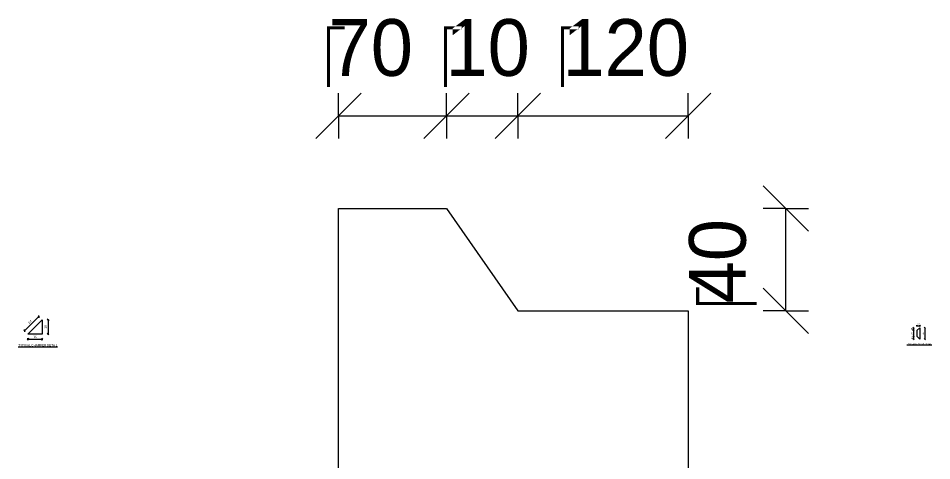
# Model space of a CAD drawing. Header units: millimetres. Extents: x 8908 to 30006, y -2054 to 18539.
# Drawn here: x 26786 to 30006, y 2677 to 4236 of the extents above; entities that cross this region are included whole.
import ezdxf

# ---------------------------------------------------------------- set-up
doc = ezdxf.new("R2010")
doc.units = ezdxf.units.MM
for name, color, linetype, lineweight in [('A-ANNO-DIMS', 211, 'Continuous', 9), ('A-ANNO-DIMS-2', 211, 'Continuous', 9), ('A-ANNO-DIMS-3', 211, 'Continuous', 9), ('A-ANNO-DIMS-80', 211, 'Continuous', 9), ('A-DETL-THIN', 151, 'Continuous', 18), ('G-ANNO-TEXT', 231, 'Continuous', 9)]:
    doc.layers.add(name, color=color, linetype=linetype, lineweight=lineweight)
doc.styles.add('Arial_2', font='arial.ttf', dxfattribs={"height": 7.5})
doc.styles.add('Arial_3', font='arial.ttf', dxfattribs={"height": 5})
doc.styles.add('Nirmala UI Semilight_2', font='NirmalaS.ttf', dxfattribs={"height": 7.5})
doc.styles.add('Nirmala UI Semilight_3', font='NirmalaS.ttf', dxfattribs={"height": 200})
doc.styles.add('Nirmala UI Semilight_5', font='NirmalaS.ttf', dxfattribs={"height": 5})
doc.dimstyles.new('Arrow_Filled_-_2_5_NI_UI_3', dxfattribs={"dimscale": 304.8, "dimtxt": 7.85523, "dimasz": 0.019685, "dimexe": 0.009843, "dimexo": 0.0625, "dimgap": 0.009843, "dimtad": 1, "dimdec": 4, "dimzin": 0, "dimdsep": 46, "dimtxsty": 'Nirmala UI Semilight_2', "dimblk1": 'OBLIQUE', "dimblk2": 'OBLIQUE', "dimsah": 1, "dimcen": 0.09, "dimazin": 0, "dimtfac": 1, "dimtdec": 4, "dimtix": 1, "dimtmove": 0, "dimatfit": 3, "dimfxl": 0.009843, "dimfxlon": 1, "dimtvp": 1, "dimtolj": 1, "dimtzin": 0, "dimarcsym": 2})
doc.dimstyles.new('Arrow_Filled_-_2_5_NI_UI_4', dxfattribs={"dimscale": 304.8, "dimtxt": 209.472789, "dimasz": 0.524934, "dimexe": 0.262467, "dimexo": 0.0625, "dimgap": 0.262467, "dimtad": 1, "dimdec": 4, "dimzin": 0, "dimdsep": 46, "dimtxsty": 'Nirmala UI Semilight_3', "dimblk1": 'OBLIQUE', "dimblk2": 'OBLIQUE', "dimsah": 1, "dimcen": 0.09, "dimazin": 0, "dimtfac": 1, "dimtdec": 4, "dimtix": 1, "dimtmove": 2, "dimatfit": 3, "dimfxl": 0.262467, "dimfxlon": 1, "dimtvp": 1, "dimtolj": 1, "dimtzin": 0, "dimarcsym": 2})
doc.dimstyles.new('Arrow_Filled_-_2_5_NI_UI_5', dxfattribs={"dimscale": 304.8, "dimtxt": 209.472789, "dimasz": 0.524934, "dimexe": 0.262467, "dimexo": 0.0625, "dimgap": 0.262467, "dimtad": 1, "dimdec": 4, "dimzin": 0, "dimdsep": 46, "dimtxsty": 'Nirmala UI Semilight_3', "dimblk1": 'OBLIQUE', "dimblk2": 'OBLIQUE', "dimsah": 1, "dimcen": 0.09, "dimazin": 0, "dimtfac": 1, "dimtdec": 4, "dimtix": 1, "dimtmove": 0, "dimatfit": 3, "dimfxl": 0.262467, "dimfxlon": 1, "dimtvp": 1, "dimtolj": 1, "dimtzin": 0, "dimarcsym": 2})
doc.dimstyles.new('Arrow_Filled_-_2_5_NI_UI_6', dxfattribs={"dimscale": 304.8, "dimtxt": 5.23682, "dimasz": 0.013123, "dimexe": 0.006562, "dimexo": 0.0625, "dimgap": 0.006562, "dimtad": 1, "dimdec": 4, "dimzin": 0, "dimdsep": 46, "dimtxsty": 'Nirmala UI Semilight_5', "dimblk1": 'OBLIQUE', "dimblk2": 'OBLIQUE', "dimsah": 1, "dimcen": 0.09, "dimazin": 0, "dimtfac": 1, "dimtdec": 4, "dimtix": 1, "dimtmove": 0, "dimatfit": 3, "dimfxl": 0.006562, "dimfxlon": 1, "dimtvp": 1, "dimtolj": 1, "dimtzin": 0, "dimarcsym": 2})

# ---------------------------------------------------------------- blocks, each defined once
blk = doc.blocks.new('DIMBLOCK64-CHAMFER DETAIL')
at = {"layer": 'A-ANNO-DIMS-3'}
for p, q in [((26820.2, 3104.9), (26817.2, 3101.9)), ((26820.2, 3104.9), (26823.2, 3107.9)), ((26820.2, 3104.9), (26820.2, 3107.9)), ((26820.2, 3104.9), (26870.2, 3104.9)), ((26820.2, 3104.9), (26820.2, 3101.9)), ((26870.2, 3104.9), (26867.2, 3101.9)), ((26870.2, 3104.9), (26873.2, 3107.9)), ((26870.2, 3104.9), (26870.2, 3107.9)), ((26870.2, 3104.9), (26870.2, 3101.9))]:
    blk.add_line(p, q, dxfattribs=at)
at = {"layer": 'A-ANNO-DIMS-3', "color": 0, "insert": (26840.4, 3117.7), "char_height": 7.5, "width": 11.654, "attachment_point": 1, "line_spacing_factor": 1.142579, "style": 'Nirmala UI Semilight_2'}
blk.add_mtext('\u202a10', dxfattribs=at)
blk = doc.blocks.new('_Oblique')
at = {"color": 0, "linetype": 'ByBlock', "lineweight": -2}
blk.add_line((-0.5, -0.5), (0.5, 0.5), dxfattribs=at)
blk = doc.blocks.new('DIMBLOCK65-CHAMFER DETAIL')
at = {"layer": 'A-ANNO-DIMS-3'}
for p, q in [((26891.2, 3172.8), (26888.2, 3175.8)), ((26891.2, 3172.8), (26888.2, 3172.8)), ((26891.2, 3172.8), (26891.2, 3122.8)), ((26891.2, 3172.8), (26894.2, 3169.8)), ((26891.2, 3172.8), (26894.2, 3172.8)), ((26891.2, 3122.8), (26888.2, 3125.8)), ((26891.2, 3122.8), (26888.2, 3122.8)), ((26891.2, 3122.8), (26894.2, 3119.8)), ((26891.2, 3122.8), (26894.2, 3122.8))]:
    blk.add_line(p, q, dxfattribs=at)
at = {"layer": 'A-ANNO-DIMS-3', "color": 0, "insert": (26878.5, 3142.9), "char_height": 7.5, "width": 11.654, "attachment_point": 1, "rotation": 90, "line_spacing_factor": 1.142579, "style": 'Nirmala UI Semilight_2'}
blk.add_mtext('\u202a10', dxfattribs=at)
blk = doc.blocks.new('DIMBLOCK66-CHAMFER DETAIL')
at = {"layer": 'A-ANNO-DIMS-3'}
for p, q in [((26858.4, 3184.7), (26858.4, 3188.9)), ((26808.4, 3134.7), (26858.4, 3184.7)), ((26858.4, 3184.7), (26856.3, 3186.8)), ((26858.4, 3184.7), (26858.4, 3180.4)), ((26858.4, 3184.7), (26860.5, 3182.5)), ((26808.4, 3134.7), (26806.3, 3136.8)), ((26808.4, 3134.7), (26808.4, 3138.9)), ((26808.4, 3134.7), (26808.4, 3130.4)), ((26808.4, 3134.7), (26810.5, 3132.5))]:
    blk.add_line(p, q, dxfattribs=at)
at = {"layer": 'A-ANNO-DIMS-3', "color": 0, "insert": (26820.9, 3165.2), "char_height": 7.5, "width": 11.826, "attachment_point": 1, "rotation": 45, "line_spacing_factor": 1.142579, "style": 'Nirmala UI Semilight_2'}
blk.add_mtext('\u202a14', dxfattribs=at)
blk = doc.blocks.new('DIMBLOCK67-TOP NOTCH DETAIL')
at = {"layer": 'A-ANNO-DIMS-80'}
for p, q in [((27915, 3891.8), (27995, 3971.8)), ((27915, 3891.8), (27915, 3971.8)), ((28295, 3891.8), (28375, 3971.8)), ((28295, 3891.8), (28295, 3971.8)), ((27915, 3891.8), (27835, 3811.8)), ((27915, 3891.8), (28295, 3891.8)), ((27915, 3891.8), (27915, 3811.8)), ((28295, 3891.8), (28215, 3811.8)), ((28295, 3891.8), (28295, 3811.8))]:
    blk.add_line(p, q, dxfattribs=at)
at = {"layer": 'A-ANNO-DIMS-80', "color": 0, "insert": (27879.8, 4232.7), "char_height": 200, "width": 356.485, "attachment_point": 1, "line_spacing_factor": 1.142579, "style": 'Nirmala UI Semilight_3'}
blk.add_mtext('\u202a70', dxfattribs=at)
blk = doc.blocks.new('DIMBLOCK68-TOP NOTCH DETAIL')
at = {"layer": 'A-ANNO-DIMS-80'}
for p, q in [((28295, 3891.8), (28375, 3971.8)), ((28295, 3891.8), (28295, 3971.8)), ((28547.3, 3891.8), (28627.3, 3971.8)), ((28547.3, 3891.8), (28547.3, 3971.8)), ((28295, 3891.8), (28215, 3811.8)), ((28295, 3891.8), (28547.3, 3891.8)), ((28295, 3891.8), (28295, 3811.8)), ((28547.3, 3891.8), (28467.3, 3811.8)), ((28547.3, 3891.8), (28547.3, 3811.8))]:
    blk.add_line(p, q, dxfattribs=at)
at = {"layer": 'A-ANNO-DIMS-80', "color": 0, "insert": (28291.7, 4232.7), "char_height": 200, "width": 310.781, "attachment_point": 1, "line_spacing_factor": 1.142579, "style": 'Nirmala UI Semilight_3'}
blk.add_mtext('\u202a10', dxfattribs=at)
blk = doc.blocks.new('DIMBLOCK69-TOP NOTCH DETAIL')
at = {"layer": 'A-ANNO-DIMS-80'}
for p, q in [((28547.3, 3891.8), (28627.3, 3971.8)), ((28547.3, 3891.8), (28547.3, 3971.8)), ((29147.3, 3891.8), (29227.3, 3971.8)), ((29147.3, 3891.8), (29147.3, 3971.8)), ((28547.3, 3891.8), (28467.3, 3811.8)), ((28547.3, 3891.8), (29147.3, 3891.8)), ((28547.3, 3891.8), (28547.3, 3811.8)), ((29147.3, 3891.8), (29067.3, 3811.8)), ((29147.3, 3891.8), (29147.3, 3811.8))]:
    blk.add_line(p, q, dxfattribs=at)
at = {"layer": 'A-ANNO-DIMS-80', "color": 0, "insert": (28703.9, 4232.7), "char_height": 200, "width": 493.594, "attachment_point": 1, "line_spacing_factor": 1.142579, "style": 'Nirmala UI Semilight_3'}
blk.add_mtext('\u202a120', dxfattribs=at)
blk = doc.blocks.new('DIMBLOCK70-TOP NOTCH DETAIL')
at = {"layer": 'A-ANNO-DIMS-80'}
for p, q in [((29491, 3565.5), (29411, 3645.5)), ((29491, 3565.5), (29411, 3565.5)), ((29491, 3205), (29491, 3565.5)), ((29491, 3565.5), (29571, 3485.5)), ((29491, 3565.5), (29571, 3565.5)), ((29491, 3205), (29411, 3285)), ((29491, 3205), (29411, 3205)), ((29491, 3205), (29571, 3125)), ((29491, 3205), (29571, 3205))]:
    blk.add_line(p, q, dxfattribs=at)
at = {"layer": 'A-ANNO-DIMS-80', "color": 0, "insert": (29150.1, 3231), "char_height": 200, "width": 370.196, "attachment_point": 1, "rotation": 90, "line_spacing_factor": 1.142579, "style": 'Nirmala UI Semilight_3'}
blk.add_mtext('\u202a40', dxfattribs=at)
blk = doc.blocks.new('DIMBLOCK71-GROOVE DETAIL')
at = {"layer": 'A-ANNO-DIMS-2'}
for p, q in [((29953.5, 3152), (29951.5, 3150)), ((29953.5, 3152), (29955.5, 3154)), ((29953.5, 3152), (29953.5, 3154)), ((29953.5, 3152), (29963.5, 3152)), ((29953.5, 3152), (29953.5, 3150)), ((29963.5, 3152), (29961.5, 3150)), ((29963.5, 3152), (29965.5, 3154)), ((29963.5, 3152), (29963.5, 3154)), ((29963.5, 3152), (29963.5, 3150))]:
    blk.add_line(p, q, dxfattribs=at)
at = {"layer": 'A-ANNO-DIMS-2', "color": 0, "insert": (29955.3, 3160.6), "char_height": 5, "width": 7.77, "attachment_point": 1, "line_spacing_factor": 1.142579, "style": 'Nirmala UI Semilight_5'}
blk.add_mtext('10', dxfattribs=at)
blk = doc.blocks.new('DIMBLOCK72-GROOVE DETAIL')
at = {"layer": 'A-ANNO-DIMS-2'}
for p, q in [((29941.4, 3144.9), (29939.4, 3146.9)), ((29941.4, 3144.9), (29939.4, 3144.9)), ((29941.4, 3134.9), (29939.4, 3136.9)), ((29941.4, 3134.9), (29939.4, 3134.9)), ((29941.4, 3144.9), (29941.4, 3134.9)), ((29941.4, 3144.9), (29943.4, 3142.9)), ((29941.4, 3144.9), (29943.4, 3144.9)), ((29941.4, 3134.9), (29943.4, 3132.9)), ((29941.4, 3134.9), (29943.4, 3134.9))]:
    blk.add_line(p, q, dxfattribs=at)
at = {"layer": 'A-ANNO-DIMS-2', "color": 0, "insert": (29932.9, 3136.7), "char_height": 5, "width": 7.77, "attachment_point": 1, "rotation": 90, "line_spacing_factor": 1.142579, "style": 'Nirmala UI Semilight_5'}
blk.add_mtext('10', dxfattribs=at)
blk = doc.blocks.new('DIMBLOCK73-GROOVE DETAIL')
at = {"layer": 'A-ANNO-DIMS-2'}
for p, q in [((29941.4, 3134.9), (29939.4, 3136.9)), ((29941.4, 3134.9), (29939.4, 3134.9)), ((29941.4, 3134.9), (29941.4, 3114.9)), ((29941.4, 3134.9), (29943.4, 3132.9)), ((29941.4, 3134.9), (29943.4, 3134.9)), ((29941.4, 3114.9), (29939.4, 3116.9)), ((29941.4, 3114.9), (29939.4, 3114.9)), ((29941.4, 3114.9), (29943.4, 3112.9)), ((29941.4, 3114.9), (29943.4, 3114.9))]:
    blk.add_line(p, q, dxfattribs=at)
at = {"layer": 'A-ANNO-DIMS-2', "color": 0, "insert": (29932.9, 3121.1), "char_height": 5, "width": 9.141, "attachment_point": 1, "rotation": 90, "line_spacing_factor": 1.142579, "style": 'Nirmala UI Semilight_5'}
blk.add_mtext('20', dxfattribs=at)
blk = doc.blocks.new('DIMBLOCK74-GROOVE DETAIL')
at = {"layer": 'A-ANNO-DIMS-2'}
for p, q in [((29941.4, 3114.9), (29939.4, 3116.9)), ((29941.4, 3114.9), (29939.4, 3114.9)), ((29941.4, 3104.9), (29939.4, 3106.9)), ((29941.4, 3104.9), (29939.4, 3104.9)), ((29941.4, 3114.9), (29941.4, 3104.9)), ((29941.4, 3114.9), (29943.4, 3112.9)), ((29941.4, 3114.9), (29943.4, 3114.9)), ((29941.4, 3104.9), (29943.4, 3102.9)), ((29941.4, 3104.9), (29943.4, 3104.9))]:
    blk.add_line(p, q, dxfattribs=at)
at = {"layer": 'A-ANNO-DIMS-2', "color": 0, "insert": (29932.9, 3106.7), "char_height": 5, "width": 7.77, "attachment_point": 1, "rotation": 90, "line_spacing_factor": 1.142579, "style": 'Nirmala UI Semilight_5'}
blk.add_mtext('10', dxfattribs=at)
blk = doc.blocks.new('DIMBLOCK75-GROOVE DETAIL')
at = {"layer": 'A-ANNO-DIMS-2'}
for p, q in [((29981.6, 3144.9), (29979.6, 3146.9)), ((29981.6, 3144.9), (29979.6, 3144.9)), ((29981.6, 3144.9), (29981.6, 3104.9)), ((29981.6, 3144.9), (29983.6, 3142.9)), ((29981.6, 3144.9), (29983.6, 3144.9)), ((29981.6, 3104.9), (29979.6, 3106.9)), ((29981.6, 3104.9), (29979.6, 3104.9)), ((29981.6, 3104.9), (29983.6, 3102.9)), ((29981.6, 3104.9), (29983.6, 3104.9))]:
    blk.add_line(p, q, dxfattribs=at)
at = {"layer": 'A-ANNO-DIMS-2', "color": 0, "insert": (29973.1, 3121.1), "char_height": 5, "width": 9.255, "attachment_point": 1, "rotation": 90, "line_spacing_factor": 1.142579, "style": 'Nirmala UI Semilight_5'}
blk.add_mtext('40', dxfattribs=at)

msp = doc.modelspace()

# ---------------------------------------------------------------- linework, layer by layer
at = {"layer": 'A-DETL-THIN', "lineweight": 9}
for p, q in [((27914.97343, 1760.77489), (27914.97343, 3565.45823)), ((27914.97343, 3565.45823), (28294.97343, 3565.45823)), ((28294.97343, 3565.45823), (28547.34706, 3205.03133)), ((28547.34706, 3205.03133), (29147.34706, 3205.03133)), ((29147.34706, 3205.03133), (29147.34706, 1760.77489))]:
    msp.add_line(p, q, dxfattribs=at)
at = {"layer": 'A-DETL-THIN'}
for p, q in [((26870.24226, 3172.79249), (26820.24226, 3122.79249)), ((26870.24226, 3172.79249), (26870.24226, 3122.79249)), ((29953.4999, 3134.93342), (29963.4999, 3144.93342)), ((29953.4999, 3134.93342), (29953.4999, 3114.93342)), ((29953.4999, 3134.93342), (29954.2999, 3134.93342)), ((29963.4999, 3144.93342), (29963.4999, 3104.93342)), ((26870.24226, 3122.79249), (26820.24226, 3122.79249)), ((29953.4999, 3114.93342), (29963.4999, 3104.93342)), ((29953.4999, 3114.93342), (29954.2999, 3114.93342))]:
    msp.add_line(p, q, dxfattribs=at)

# ---------------------------------------------------------------- texts
at = {"layer": 'G-ANNO-TEXT', "color": 7, "attachment_point": 1}
for s, insert, char_height, width, style in [('\\LTYPICAL GROOVE DETAIL', (29917.49867, 3090.65698), 5, 106.784775, 'Arial_3'), ('\\LTYPICAL CHAMFER DETAIL', (26786.16404, 3087.48198), 7.5, 166.9113375, 'Arial_2')]:
    msp.add_mtext(s, dxfattribs=dict(at, insert=insert, char_height=char_height, width=width, style=style))

# ---------------------------------------------------------------- dimensions: what is measured, and where the dimension line sits
at = {"layer": 'A-ANNO-DIMS'}
for base, p1, p2, text, override, picture, middle in [((28294.97343, 3891.80151), (27914.97343, 3811.80151), (28294.97343, 3811.80151), '\u202a70', {"dimpost": '<>', "dimfxl": 380}, 'DIMBLOCK67-TOP NOTCH DETAIL', (28058.02922, 4099.40571)), ((29147.34706, 3891.80151), (28547.34706, 3811.80151), (29147.34706, 3811.80151), '\u202a120', {"dimpost": '<>', "dimfxl": 600}, 'DIMBLOCK69-TOP NOTCH DETAIL', (28950.69552, 4099.40571))]:
    dim = msp.add_linear_dim(base=base, p1=p1, p2=p2, text=text, dimstyle='Arrow_Filled_-_2_5_NI_UI_4', override=override, dxfattribs=at)
    dim.commit()
    dim.dimension.update_dxf_attribs({"geometry": picture, "text_midpoint": middle, "dimtype": 160})
for base, p1, p2, dimstyle, override, picture, middle in [((28547.34706, 3891.80151), (28294.97343, 3811.80151), (28547.34706, 3811.80151), 'Arrow_Filled_-_2_5_NI_UI_5', {"dimpost": '<>', "dimfxl": 252.373632}, 'DIMBLOCK68-TOP NOTCH DETAIL', (28421.16024, 4092.79155)), ((26870.24226, 3104.90761), (26820.24226, 3107.90761), (26870.24226, 3107.90761), 'Arrow_Filled_-_2_5_NI_UI_3', {"dimpost": '<>', "dimfxl": 50}, 'DIMBLOCK64-CHAMFER DETAIL', (26845.24226, 3112.44474))]:
    dim = msp.add_linear_dim(base=base, p1=p1, p2=p2, text='\u202a10', dimstyle=dimstyle, override=override, dxfattribs=at)
    dim.commit()
    dim.dimension.update_dxf_attribs({"geometry": picture, "text_midpoint": middle})
for base, p1, p2, angle, text, dimstyle, override, picture, middle in [((29491.00255, 3565.45823), (29411.00255, 3205.03133), (29411.00255, 3565.45823), 90, '\u202a40', 'Arrow_Filled_-_2_5_NI_UI_5', {"dimpost": '<>', "dimfxl": 360.426899}, 'DIMBLOCK70-TOP NOTCH DETAIL', (29290.57039, 3385.24478)), ((26858.38263, 3184.65212), (26810.50395, 3132.5308), (26860.50395, 3182.5308), 45, '\u202a14', 'Arrow_Filled_-_2_5_NI_UI_3', {"dimpost": '<>', "dimfxl": 70.710678}, 'DIMBLOCK66-CHAMFER DETAIL', (26828.05308, 3164.98167)), ((26891.24958, 3122.79249), (26888.24958, 3172.79249), (26888.24958, 3122.79249), 90, '\u202a10', 'Arrow_Filled_-_2_5_NI_UI_3', {"dimpost": '<>', "dimfxl": 50}, 'DIMBLOCK65-CHAMFER DETAIL', (26883.71245, 3147.79249))]:
    dim = msp.add_linear_dim(base=base, p1=p1, p2=p2, angle=angle, text=text, dimstyle=dimstyle, override=override, dxfattribs=at)
    dim.commit()
    dim.dimension.update_dxf_attribs({"geometry": picture, "text_midpoint": middle})
dim = msp.add_linear_dim(base=(29963.4999, 3152.04854), p1=(29953.4999, 3150.04854), p2=(29963.4999, 3150.04854), dimstyle='Arrow_Filled_-_2_5_NI_UI_6', override={"dimpost": '<>', "dimfxl": 10}, dxfattribs=at)
dim.commit()
dim.dimension.update_dxf_attribs({"geometry": 'DIMBLOCK71-GROOVE DETAIL', "text_midpoint": (29958.4999, 3156.64617)})
for base, p1, p2, override, picture, middle in [((29941.39939, 3134.93342), (29943.39939, 3144.93342), (29943.39939, 3134.93342), {"dimpost": '<>', "dimfxl": 10}, 'DIMBLOCK72-GROOVE DETAIL', (29936.80176, 3139.93342)), ((29941.39939, 3114.93342), (29943.39939, 3134.93342), (29943.39939, 3114.93342), {"dimpost": '<>', "dimfxl": 20}, 'DIMBLOCK73-GROOVE DETAIL', (29936.8157, 3124.93342)), ((29981.57603, 3104.93342), (29979.57603, 3144.93342), (29979.57603, 3104.93342), {"dimpost": '<>', "dimfxl": 40}, 'DIMBLOCK75-GROOVE DETAIL', (29976.99234, 3124.93342)), ((29941.39939, 3104.93342), (29943.39939, 3114.93342), (29943.39939, 3104.93342), {"dimpost": '<>', "dimfxl": 10}, 'DIMBLOCK74-GROOVE DETAIL', (29936.80176, 3109.93342))]:
    dim = msp.add_linear_dim(base=base, p1=p1, p2=p2, angle=90, dimstyle='Arrow_Filled_-_2_5_NI_UI_6', override=override, dxfattribs=at)
    dim.commit()
    dim.dimension.update_dxf_attribs({"geometry": picture, "text_midpoint": middle})

doc.saveas('drawing.dxf')
